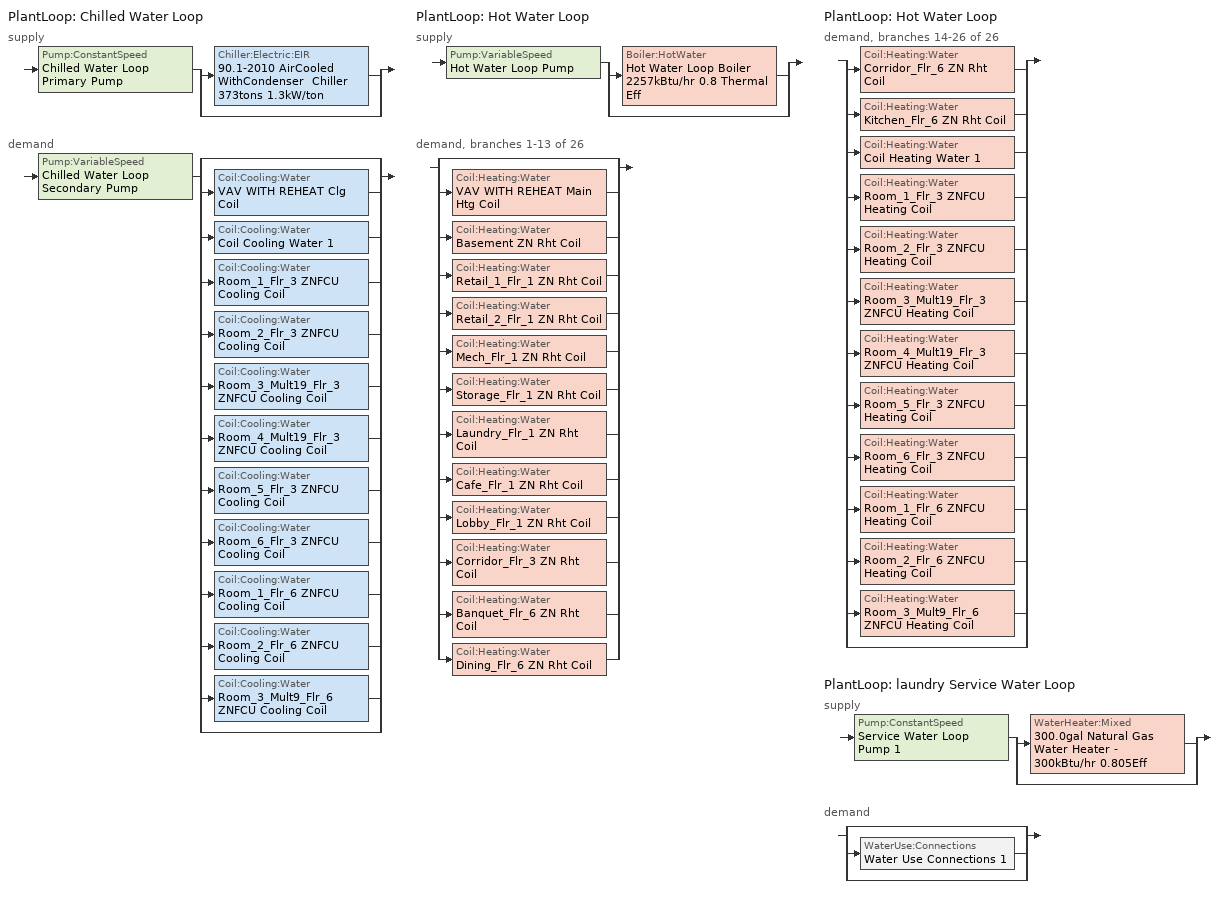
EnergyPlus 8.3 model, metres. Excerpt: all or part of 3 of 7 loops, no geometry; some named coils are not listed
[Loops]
PlantLoop 'Chilled Water Loop'
 supply: Pump:ConstantSpeed 'Chilled Water Loop Primary Pump' > split
  | Chiller:Electric:EIR '90.1-2010 AirCooled WithCondenser  Chiller 373tons 1.3kW/ton'
  | bypass
 demand: Pump:VariableSpeed 'Chilled Water Loop Secondary Pump' > split
  | bypass
  | Coil:Cooling:Water 'VAV WITH REHEAT Clg Coil'
  | Coil:Cooling:Water 'Coil Cooling Water 1'
  | Coil:Cooling:Water 'Room_1_Flr_3 ZNFCU Cooling Coil'
  | Coil:Cooling:Water 'Room_2_Flr_3 ZNFCU Cooling Coil'
  | Coil:Cooling:Water 'Room_3_Mult19_Flr_3 ZNFCU Cooling Coil'
  | Coil:Cooling:Water 'Room_4_Mult19_Flr_3 ZNFCU Cooling Coil'
  | Coil:Cooling:Water 'Room_5_Flr_3 ZNFCU Cooling Coil'
  | Coil:Cooling:Water 'Room_6_Flr_3 ZNFCU Cooling Coil'
  | Coil:Cooling:Water 'Room_1_Flr_6 ZNFCU Cooling Coil'
  | Coil:Cooling:Water 'Room_2_Flr_6 ZNFCU Cooling Coil'
  | Coil:Cooling:Water 'Room_3_Mult9_Flr_6 ZNFCU Cooling Coil'
  | bypass
PlantLoop 'Hot Water Loop'
 supply: Pump:VariableSpeed 'Hot Water Loop Pump' > split
  | Boiler:HotWater 'Hot Water Loop Boiler 2257kBtu/hr 0.8 Thermal Eff'
  | bypass
 demand, branches 1-13 of 26: split
  | bypass
  | Coil:Heating:Water 'VAV WITH REHEAT Main Htg Coil'
  | Coil:Heating:Water 'Basement ZN Rht Coil'
  | Coil:Heating:Water 'Retail_1_Flr_1 ZN Rht Coil'
  | Coil:Heating:Water 'Retail_2_Flr_1 ZN Rht Coil'
  | Coil:Heating:Water 'Mech_Flr_1 ZN Rht Coil'
  | Coil:Heating:Water 'Storage_Flr_1 ZN Rht Coil'
  | Coil:Heating:Water 'Laundry_Flr_1 ZN Rht Coil'
  | Coil:Heating:Water 'Cafe_Flr_1 ZN Rht Coil'
  | Coil:Heating:Water 'Lobby_Flr_1 ZN Rht Coil'
  | Coil:Heating:Water 'Corridor_Flr_3 ZN Rht Coil'
  | Coil:Heating:Water 'Banquet_Flr_6 ZN Rht Coil'
  | Coil:Heating:Water 'Dining_Flr_6 ZN Rht Coil'
PlantLoop 'Hot Water Loop'
 demand, branches 14-26 of 26: split
  | Coil:Heating:Water 'Corridor_Flr_6 ZN Rht Coil'
  | Coil:Heating:Water 'Kitchen_Flr_6 ZN Rht Coil'
  | Coil:Heating:Water 'Coil Heating Water 1'
  | Coil:Heating:Water 'Room_1_Flr_3 ZNFCU Heating Coil'
  | Coil:Heating:Water 'Room_2_Flr_3 ZNFCU Heating Coil'
  | Coil:Heating:Water 'Room_3_Mult19_Flr_3 ZNFCU Heating Coil'
  | Coil:Heating:Water 'Room_4_Mult19_Flr_3 ZNFCU Heating Coil'
  | Coil:Heating:Water 'Room_5_Flr_3 ZNFCU Heating Coil'
  | Coil:Heating:Water 'Room_6_Flr_3 ZNFCU Heating Coil'
  | Coil:Heating:Water 'Room_1_Flr_6 ZNFCU Heating Coil'
  | Coil:Heating:Water 'Room_2_Flr_6 ZNFCU Heating Coil'
  | Coil:Heating:Water 'Room_3_Mult9_Flr_6 ZNFCU Heating Coil'
  | bypass
PlantLoop 'laundry Service Water Loop'
 supply: Pump:ConstantSpeed 'Service Water Loop Pump 1' > split
  | WaterHeater:Mixed '300.0gal Natural Gas Water Heater - 300kBtu/hr 0.805Eff'
  | bypass
 demand: split
  | bypass
  | WaterUse:Connections 'Water Use Connections 1'
  | bypass
[Coil:Heating:Water] Availability Schedule=Always On Discrete; U-Factor Times Area Value {W/K}=Autosize; Maximum Water Flow Rate {m3/s}=Autosize; Performance Input Method=UFactorTimesAreaAndDesignWaterFlowRate; Rated Capacity {W}=Autosize; Rated Ratio for Air and Water Convection=0.5
Name | Rated Inlet Water Temperature {C} | Rated Inlet Air Temperature {C} | Rated Outlet Water Temperature {C} | Rated Outlet Air Temperature {C}
Banquet_Flr_6 ZN Rht Coil; Basement ZN Rht Coil; Cafe_Flr_1 ZN Rht Coil; Corridor_Flr_3 ZN Rht Coil; Corridor_Flr_6 ZN Rht Coil; Dining_Flr_6 ZN Rht Coil; Kitchen_Flr_6 ZN Rht Coil; Laundry_Flr_1 ZN Rht Coil; Lobby_Flr_1 ZN Rht Coil; Mech_Flr_1 ZN Rht Coil; Retail_1_Flr_1 ZN Rht Coil; Retail_2_Flr_1 ZN Rht Coil; Storage_Flr_1 ZN Rht Coil | 82.2222 | 16.6667 | 71.1111 | 40
Room_1_Flr_3 ZNFCU Heating Coil; Room_1_Flr_6 ZNFCU Heating Coil; Room_2_Flr_3 ZNFCU Heating Coil; Room_2_Flr_6 ZNFCU Heating Coil; Room_3_Mult19_Flr_3 ZNFCU Heating Coil; Room_3_Mult9_Flr_6 ZNFCU Heating Coil; Room_4_Mult19_Flr_3 ZNFCU Heating Coil; Room_5_Flr_3 ZNFCU Heating Coil; Room_6_Flr_3 ZNFCU Heating Coil | 82.2 | 16.6 | 71.1 | 32.2
[Fan:OnOff] Availability Schedule=Always On Discrete; Fan Total Efficiency=0.16; Pressure Rise {Pa}=270.9; Maximum Flow Rate {m3/s}=Autosize; Motor Efficiency=0.29; Motor In Airstream Fraction=1
Name | Fan Power Ratio Function of Speed Ratio Curve | Fan Efficiency Ratio Function of Speed Ratio Curve
Room_1_Flr_3 ZN Fan Coil fan | Fan On Off Power Curve | Fan On Off Efficiency Curve
Room_1_Flr_6 ZN Fan Coil fan | Fan On Off Power Curve 6 | Fan On Off Efficiency Curve 6
Room_2_Flr_3 ZN Fan Coil fan | Fan On Off Power Curve 1 | Fan On Off Efficiency Curve 1
Room_2_Flr_6 ZN Fan Coil fan | Fan On Off Power Curve 7 | Fan On Off Efficiency Curve 7
Room_3_Mult19_Flr_3 ZN Fan Coil fan | Fan On Off Power Curve 2 | Fan On Off Efficiency Curve 2
Room_3_Mult9_Flr_6 ZN Fan Coil fan | Fan On Off Power Curve 8 | Fan On Off Efficiency Curve 8
Room_4_Mult19_Flr_3 ZN Fan Coil fan | Fan On Off Power Curve 3 | Fan On Off Efficiency Curve 3
Room_5_Flr_3 ZN Fan Coil fan | Fan On Off Power Curve 4 | Fan On Off Efficiency Curve 4
Room_6_Flr_3 ZN Fan Coil fan | Fan On Off Power Curve 5 | Fan On Off Efficiency Curve 5
[Coil:Cooling:Water] Availability Schedule=Always On Discrete; Design Water Flow Rate {m3/s}=Autosize; Design Air Flow Rate {m3/s}=Autosize; Design Inlet Water Temperature {C}=Autosize; Design Inlet Air Temperature {C}=Autosize; Design Outlet Air Temperature {C}=Autosize; Design Inlet Air Humidity Ratio {kgWater/kgDryAir}=Autosize; Design Outlet Air Humidity Ratio {kgWater/kgDryAir}=Autosize; Type of Analysis=SimpleAnalysis; Heat Exchanger Configuration=CounterFlow
Room_1_Flr_3 ZNFCU Cooling Coil; Room_1_Flr_6 ZNFCU Cooling Coil; Room_2_Flr_3 ZNFCU Cooling Coil; Room_2_Flr_6 ZNFCU Cooling Coil; Room_3_Mult19_Flr_3 ZNFCU Cooling Coil; Room_3_Mult9_Flr_6 ZNFCU Cooling Coil; Room_4_Mult19_Flr_3 ZNFCU Cooling Coil; Room_5_Flr_3 ZNFCU Cooling Coil; Room_6_Flr_3 ZNFCU Cooling Coil
[ZoneHVAC:FourPipeFanCoil] Availability Schedule=Always On Discrete; Capacity Control Method=CyclingFan; Maximum Supply Air Flow Rate {m3/s}=Autosize; Maximum Outdoor Air Flow Rate {m3/s}=0; Maximum Cold Water Flow Rate {m3/s}=Autosize; Maximum Hot Water Flow Rate {m3/s}=Autosize
Name | Supply Air Fan | Cooling Coil | Heating Coil
Room_1_Flr_3 ZNFCU | Room_1_Flr_3 ZN Fan Coil fan | Room_1_Flr_3 ZNFCU Cooling Coil | Room_1_Flr_3 ZNFCU Heating Coil
Room_1_Flr_6 ZNFCU | Room_1_Flr_6 ZN Fan Coil fan | Room_1_Flr_6 ZNFCU Cooling Coil | Room_1_Flr_6 ZNFCU Heating Coil
Room_2_Flr_3 ZNFCU | Room_2_Flr_3 ZN Fan Coil fan | Room_2_Flr_3 ZNFCU Cooling Coil | Room_2_Flr_3 ZNFCU Heating Coil
Room_2_Flr_6 ZNFCU | Room_2_Flr_6 ZN Fan Coil fan | Room_2_Flr_6 ZNFCU Cooling Coil | Room_2_Flr_6 ZNFCU Heating Coil
Room_3_Mult19_Flr_3 ZNFCU | Room_3_Mult19_Flr_3 ZN Fan Coil fan | Room_3_Mult19_Flr_3 ZNFCU Cooling Coil | Room_3_Mult19_Flr_3 ZNFCU Heating Coil
Room_3_Mult9_Flr_6 ZNFCU | Room_3_Mult9_Flr_6 ZN Fan Coil fan | Room_3_Mult9_Flr_6 ZNFCU Cooling Coil | Room_3_Mult9_Flr_6 ZNFCU Heating Coil
Room_4_Mult19_Flr_3 ZNFCU | Room_4_Mult19_Flr_3 ZN Fan Coil fan | Room_4_Mult19_Flr_3 ZNFCU Cooling Coil | Room_4_Mult19_Flr_3 ZNFCU Heating Coil
Room_5_Flr_3 ZNFCU | Room_5_Flr_3 ZN Fan Coil fan | Room_5_Flr_3 ZNFCU Cooling Coil | Room_5_Flr_3 ZNFCU Heating Coil
Room_6_Flr_3 ZNFCU | Room_6_Flr_3 ZN Fan Coil fan | Room_6_Flr_3 ZNFCU Cooling Coil | Room_6_Flr_3 ZNFCU Heating Coil
[PlantLoop] Fluid Type=Water; Maximum Loop Flow Rate {m3/s}=Autosize; Minimum Loop Flow Rate {m3/s}=0; Plant Loop Volume {m3}=Autocalculate; Load Distribution Scheme=Optimal
Name | Plant Equipment Operation Scheme | Maximum Loop Temperature {C} | Minimum Loop Temperature {C} | Common Pipe Simulation
Chilled Water Loop | Chilled Water Loop Operation Schemes | 98 | 1 | CommonPipe
Hot Water Loop | Hot Water Loop Operation Schemes | 100 | 10
laundry Service Water Loop | laundry Service Water Loop Operation Schemes | 60 | 10
[Sizing:Plant] Sizing Option=NonCoincident; Zone Timesteps in Averaging Window=1; Coincident Sizing Factor Mode=None
Name | Loop Type | Design Loop Exit Temperature {C} | Loop Design Temperature Difference {deltaC}
Chilled Water Loop | Cooling | 7.22222 | 6.66667
Hot Water Loop | Heating | 60 | 11.1111
laundry Service Water Loop | Heating | 60 | 5
[Pump:ConstantSpeed] Rated Flow Rate {m3/s}=Autosize; Rated Power Consumption {W}=Autosize; Fraction of Motor Inefficiencies to Fluid Stream=0; Pump Control Type=Intermittent
Name | Rated Pump Head {Pa} | Motor Efficiency
Chilled Water Loop Primary Pump | 44836 | 0.9
Service Water Loop Pump 1 | 0.001 | 1
[Chiller:Electric:EIR]
90.1-2010 AirCooled WithCondenser  Chiller 373tons 1.3kW/ton: Reference Capacity {W}=Autosize; Reference COP {W/W}=2.80239; Reference Leaving Chilled Water Temperature {C}=7.22222; Reference Entering Condenser Fluid Temperature {C}=35; Reference Chilled Water Flow Rate {m3/s}=Autosize; Reference Condenser Fluid Flow Rate {m3/s}=Autosize; Cooling Capacity Function of Temperature Curve=AirCooled_Chiller_2010_PathA_CAPFT 1; Electric Input to Cooling Output Ratio Function of Temperature Curve=AirCooled_Chiller_2010_PathA_EIRFT 1; Electric Input to Cooling Output Ratio Function of Part Load Ratio Curve=AirCooled_Chiller_AllCapacities_2004_2010_EIRFPLR 1; Minimum Part Load Ratio=0.15; Maximum Part Load Ratio=1; Optimum Part Load Ratio=1; Minimum Unloading Ratio=0.25; Condenser Type=AirCooled; Condenser Fan Power Ratio {W/W}=0; Fraction of Compressor Electric Consumption Rejected by Condenser=1; Leaving Chilled Water Lower Temperature Limit {C}=2.22222; Chiller Flow Mode=ConstantFlow; Sizing Factor=1
[SetpointManager:Scheduled] Control Variable=Temperature
Name | Schedule
Chilled water loop setpoint manager | Chilled Water Loop Temp - 45F
Hot water loop setpoint manager | Hot Water Loop Temp - 140F
Service hot water setpoint manager 1 | Service Water Loop Temp - 140.0F 1
[Pump:VariableSpeed] Rated Flow Rate {m3/s}=Autosize; Rated Power Consumption {W}=Autosize; Motor Efficiency=0.9; Fraction of Motor Inefficiencies to Fluid Stream=0; Coefficient 1 of the Part Load Performance Curve=0; Minimum Flow Rate {m3/s}=0; Pump Control Type=Intermittent
Name | Rated Pump Head {Pa} | Coefficient 2 of the Part Load Performance Curve | Coefficient 3 of the Part Load Performance Curve | Coefficient 4 of the Part Load Performance Curve
Chilled Water Loop Secondary Pump | 134508 | 0.0205 | 0.4101 | 0.5753
Hot Water Loop Pump | 179344 | 1 | 0 | 0
[PlantEquipmentOperationSchemes] Control Scheme Schedule Name 1=Always On Discrete
Name | Control Scheme Object Type 1 | Control Scheme Name 1
Chilled Water Loop Operation Schemes | PlantEquipmentOperation:CoolingLoad | Chilled Water Loop Cooling Operation Scheme
Hot Water Loop Operation Schemes | PlantEquipmentOperation:HeatingLoad | Hot Water Loop Heating Operation Scheme
laundry Service Water Loop Operation Schemes | PlantEquipmentOperation:HeatingLoad | laundry Service Water Loop Heating Operation Scheme
[PlantEquipmentOperation:CoolingLoad]
Chilled Water Loop Cooling Operation Scheme: Load Range Lower Limit 1 {W}=0; Load Range Upper Limit 1 {W}=1000000000; Range Equipment List Name 1=Chilled Water Loop Cooling Equipment List
[PlantEquipmentList]
Chilled Water Loop Cooling Equipment List: Chiller:Electric:EIR, 90.1-2010 AirCooled WithCondenser  Chiller 373tons 1.3kW/ton
Hot Water Loop Heating Equipment List: Boiler:HotWater, Hot Water Loop Boiler 2257kBtu/hr 0.8 Thermal Eff
laundry Service Water Loop Heating Equipment List: WaterHeater:Mixed, 300.0gal Natural Gas Water Heater - 300kBtu/hr 0.805Eff
[Boiler:HotWater]
Hot Water Loop Boiler 2257kBtu/hr 0.8 Thermal Eff: Fuel Type=NaturalGas; Nominal Capacity {W}=Autosize; Nominal Thermal Efficiency=0.8; Efficiency Curve Temperature Evaluation Variable=LeavingBoiler; Normalized Boiler Efficiency Curve=Boiler with No Minimum Turndown; Design Water Outlet Temperature {C}=81; Design Water Flow Rate {m3/s}=Autosize; Minimum Part Load Ratio=0; Maximum Part Load Ratio=1.2; Optimum Part Load Ratio=1; Water Outlet Upper Temperature Limit {C}=95; Boiler Flow Mode=LeavingSetpointModulated; Parasitic Electric Load {W}=0; Sizing Factor=1.2
[PlantEquipmentOperation:HeatingLoad] Load Range Lower Limit 1 {W}=0; Load Range Upper Limit 1 {W}=1000000000
Name | Range Equipment List Name 1
Hot Water Loop Heating Operation Scheme | Hot Water Loop Heating Equipment List
laundry Service Water Loop Heating Operation Scheme | laundry Service Water Loop Heating Equipment List
[WaterHeater:Mixed]
300.0gal Natural Gas Water Heater - 300kBtu/hr 0.805Eff: Tank Volume {m3}=1.13562; Setpoint Temperature Schedule=Service Water Loop Temp - 140.0F 1; Deadband Temperature Difference {deltaC}=2; Maximum Temperature Limit {C}=82.2222; Heater Control Type=Cycle; Heater Maximum Capacity {W}=87921.3; Heater Ignition Minimum Flow Rate {m3/s}=0; Heater Ignition Delay {s}=0; Heater Fuel Type=NaturalGas; Heater Thermal Efficiency=0.804865; Off Cycle Parasitic Fuel Consumption Rate {W}=0; Off Cycle Parasitic Fuel Type=NaturalGas; Off Cycle Parasitic Heat Fraction to Tank=0.8; On Cycle Parasitic Fuel Consumption Rate {W}=0; On Cycle Parasitic Fuel Type=NaturalGas; On Cycle Parasitic Heat Fraction to Tank=0; Ambient Temperature Indicator=Zone; Ambient Temperature Schedule=Schedule Ruleset 33; Ambient Temperature Zone=Basement ZN; Off Cycle Loss Coefficient to Ambient Temperature {W/K}=10.9979; Off Cycle Loss Fraction to Zone=1; On Cycle Loss Coefficient to Ambient Temperature {W/K}=10.9979; On Cycle Loss Fraction to Zone=1; Use Side Effectiveness=1; Source Side Effectiveness=1; Use Side Design Flow Rate {m3/s}=Autosize; Source Side Design Flow Rate {m3/s}=Autosize; Indirect Water Heating Recovery Time {hr}=1.5
[WaterUse:Connections]
Water Use Connections 1: Water Use Equipment Name 1=Laundry Service Water Use 30.6gal/min
[WaterUse:Equipment]
Laundry Service Water Use 30.6gal/min: Peak Flow Rate {m3/s}=0.00193026; Flow Rate Fraction Schedule=HotelLarge LAUNDRY_SWH_SCH; Target Temperature Schedule=Schedule Ruleset 35
[Schedule:Day:Interval]
Chilled Water Loop Temp - 45F Default: No, 24:00, 7.22222
Hot Water Loop Temp - 140F Default; Schedule Day 85; Service Water Loop Temp - 140.0F Default 1: No, 24:00, 60
HotelLarge LAUNDRY_SWH_SCH Default; HotelLarge LAUNDRY_SWH_SCH Summer Design Day; HotelLarge LAUNDRY_SWH_SCH Winter Design Day: No, 17:00, 0, 24:00, 1
Schedule Day 83: No, 24:00, 22
[Schedule:Week:Daily]
Schedule:Week:Daily {a9944e1b-0277-4da0-99f6-433ea222f758}: Chilled Water Loop Temp - 45F Default, Chilled Water Loop Temp - 45F Default, Chilled Water Loop Temp - 45F Default, Chilled Water Loop Temp - 45F Default, Chilled Water Loop Temp - 45F Default, Chilled Water Loop Temp - 45F Default, Chilled Water Loop Temp - 45F Default, Chilled Water Loop Temp - 45F Default, Chilled Water Loop Temp - 45F Default, Chilled Water Loop Temp - 45F Default, Chilled Water Loop Temp - 45F Default, Chilled Water Loop Temp - 45F Default
Schedule:Week:Daily {8f6d0388-2c58-4b3a-bce6-13d0ed936f93}: Hot Water Loop Temp - 140F Default, Hot Water Loop Temp - 140F Default, Hot Water Loop Temp - 140F Default, Hot Water Loop Temp - 140F Default, Hot Water Loop Temp - 140F Default, Hot Water Loop Temp - 140F Default, Hot Water Loop Temp - 140F Default, Hot Water Loop Temp - 140F Default, Hot Water Loop Temp - 140F Default, Hot Water Loop Temp - 140F Default, Hot Water Loop Temp - 140F Default, Hot Water Loop Temp - 140F Default
Schedule:Week:Daily {f4f42971-1bb0-493a-ab6b-0249f6b6b789}: HotelLarge LAUNDRY_SWH_SCH Default, HotelLarge LAUNDRY_SWH_SCH Default, HotelLarge LAUNDRY_SWH_SCH Default, HotelLarge LAUNDRY_SWH_SCH Default, HotelLarge LAUNDRY_SWH_SCH Default, HotelLarge LAUNDRY_SWH_SCH Default, HotelLarge LAUNDRY_SWH_SCH Default, HotelLarge LAUNDRY_SWH_SCH Default, HotelLarge LAUNDRY_SWH_SCH Summer Design Day, HotelLarge LAUNDRY_SWH_SCH Winter Design Day, HotelLarge LAUNDRY_SWH_SCH Default, HotelLarge LAUNDRY_SWH_SCH Default
Schedule:Week:Daily {d9a9e23b-c988-4a7c-be00-811793676e8a}: Schedule Day 83, Schedule Day 83, Schedule Day 83, Schedule Day 83, Schedule Day 83, Schedule Day 83, Schedule Day 83, Schedule Day 83, Schedule Day 83, Schedule Day 83, Schedule Day 83, Schedule Day 83
Schedule:Week:Daily {f0c9baa7-74a5-4e2d-a121-470bb19893d3}: Schedule Day 85, Schedule Day 85, Schedule Day 85, Schedule Day 85, Schedule Day 85, Schedule Day 85, Schedule Day 85, Schedule Day 85, Schedule Day 85, Schedule Day 85, Schedule Day 85, Schedule Day 85
Schedule:Week:Daily {6c9e4eac-4d04-4d0c-853f-7f4c49f48900}: Service Water Loop Temp - 140.0F Default 1, Service Water Loop Temp - 140.0F Default 1, Service Water Loop Temp - 140.0F Default 1, Service Water Loop Temp - 140.0F Default 1, Service Water Loop Temp - 140.0F Default 1, Service Water Loop Temp - 140.0F Default 1, Service Water Loop Temp - 140.0F Default 1, Service Water Loop Temp - 140.0F Default 1, Service Water Loop Temp - 140.0F Default 1, Service Water Loop Temp - 140.0F Default 1, Service Water Loop Temp - 140.0F Default 1, Service Water Loop Temp - 140.0F Default 1
[Schedule:Year]
Chilled Water Loop Temp - 45F: Schedule:Week:Daily {a9944e1b-0277-4da0-99f6-433ea222f758}, 1, 1, 12, 31
Hot Water Loop Temp - 140F: Schedule:Week:Daily {8f6d0388-2c58-4b3a-bce6-13d0ed936f93}, 1, 1, 12, 31
HotelLarge LAUNDRY_SWH_SCH: Schedule:Week:Daily {f4f42971-1bb0-493a-ab6b-0249f6b6b789}, 1, 1, 12, 31
Schedule Ruleset 33: Schedule:Week:Daily {d9a9e23b-c988-4a7c-be00-811793676e8a}, 1, 1, 12, 31
Schedule Ruleset 35: Schedule:Week:Daily {f0c9baa7-74a5-4e2d-a121-470bb19893d3}, 1, 1, 12, 31
Service Water Loop Temp - 140.0F 1: Schedule:Week:Daily {6c9e4eac-4d04-4d0c-853f-7f4c49f48900}, 1, 1, 12, 31
[Schedule:Constant]
Always On Discrete: Hourly Value=1
[Curve:Exponent] Coefficient1 Constant=1; Coefficient2 Constant=0; Coefficient3 Constant=0; Minimum Value of x {BasedOnField A2}=0; Maximum Value of x {BasedOnField A2}=1
Fan On Off Power Curve; Fan On Off Power Curve 6; Fan On Off Power Curve 1; Fan On Off Power Curve 7; Fan On Off Power Curve 2; Fan On Off Power Curve 8; Fan On Off Power Curve 3; Fan On Off Power Curve 4; Fan On Off Power Curve 5
[Curve:Cubic] Minimum Value of x {BasedOnField A2}=0
Name | Coefficient1 Constant | Coefficient2 x | Coefficient3 x**2 | Coefficient4 x**3 | Maximum Value of x {BasedOnField A2}
Fan On Off Efficiency Curve; Fan On Off Efficiency Curve 6; Fan On Off Efficiency Curve 1; Fan On Off Efficiency Curve 7; Fan On Off Efficiency Curve 2; Fan On Off Efficiency Curve 8; Fan On Off Efficiency Curve 3; Fan On Off Efficiency Curve 4; Fan On Off Efficiency Curve 5 | 1 | 0 | 0 | 0 | 1
Boiler with No Minimum Turndown | 0.7463 | 1.3196 | -2.2154 | 1.1674 | 1.3
[Curve:Biquadratic] Minimum Value of x {BasedOnField A2}=5; Maximum Value of x {BasedOnField A2}=10; Minimum Value of y {BasedOnField A3}=12.7; Maximum Value of y {BasedOnField A3}=51.67
Name | Coefficient1 Constant | Coefficient2 x | Coefficient3 x**2 | Coefficient4 y | Coefficient5 y**2 | Coefficient6 x*y
AirCooled_Chiller_2010_PathA_CAPFT 1 | 1.04338 | 0.0407073 | 0.0004506 | -0.0041514 | -8.86e-05 | -0.0003467
AirCooled_Chiller_2010_PathA_EIRFT 1 | 0.596191 | -0.0099496 | 0.0007888 | 0.0004506 | 0.0004875 | -0.0007623
[Curve:Quadratic]
AirCooled_Chiller_AllCapacities_2004_2010_EIRFPLR 1: Coefficient1 Constant=0.141; Coefficient2 x=0.655; Coefficient3 x**2=0.203; Minimum Value of x {BasedOnField A2}=0; Maximum Value of x {BasedOnField A2}=1
